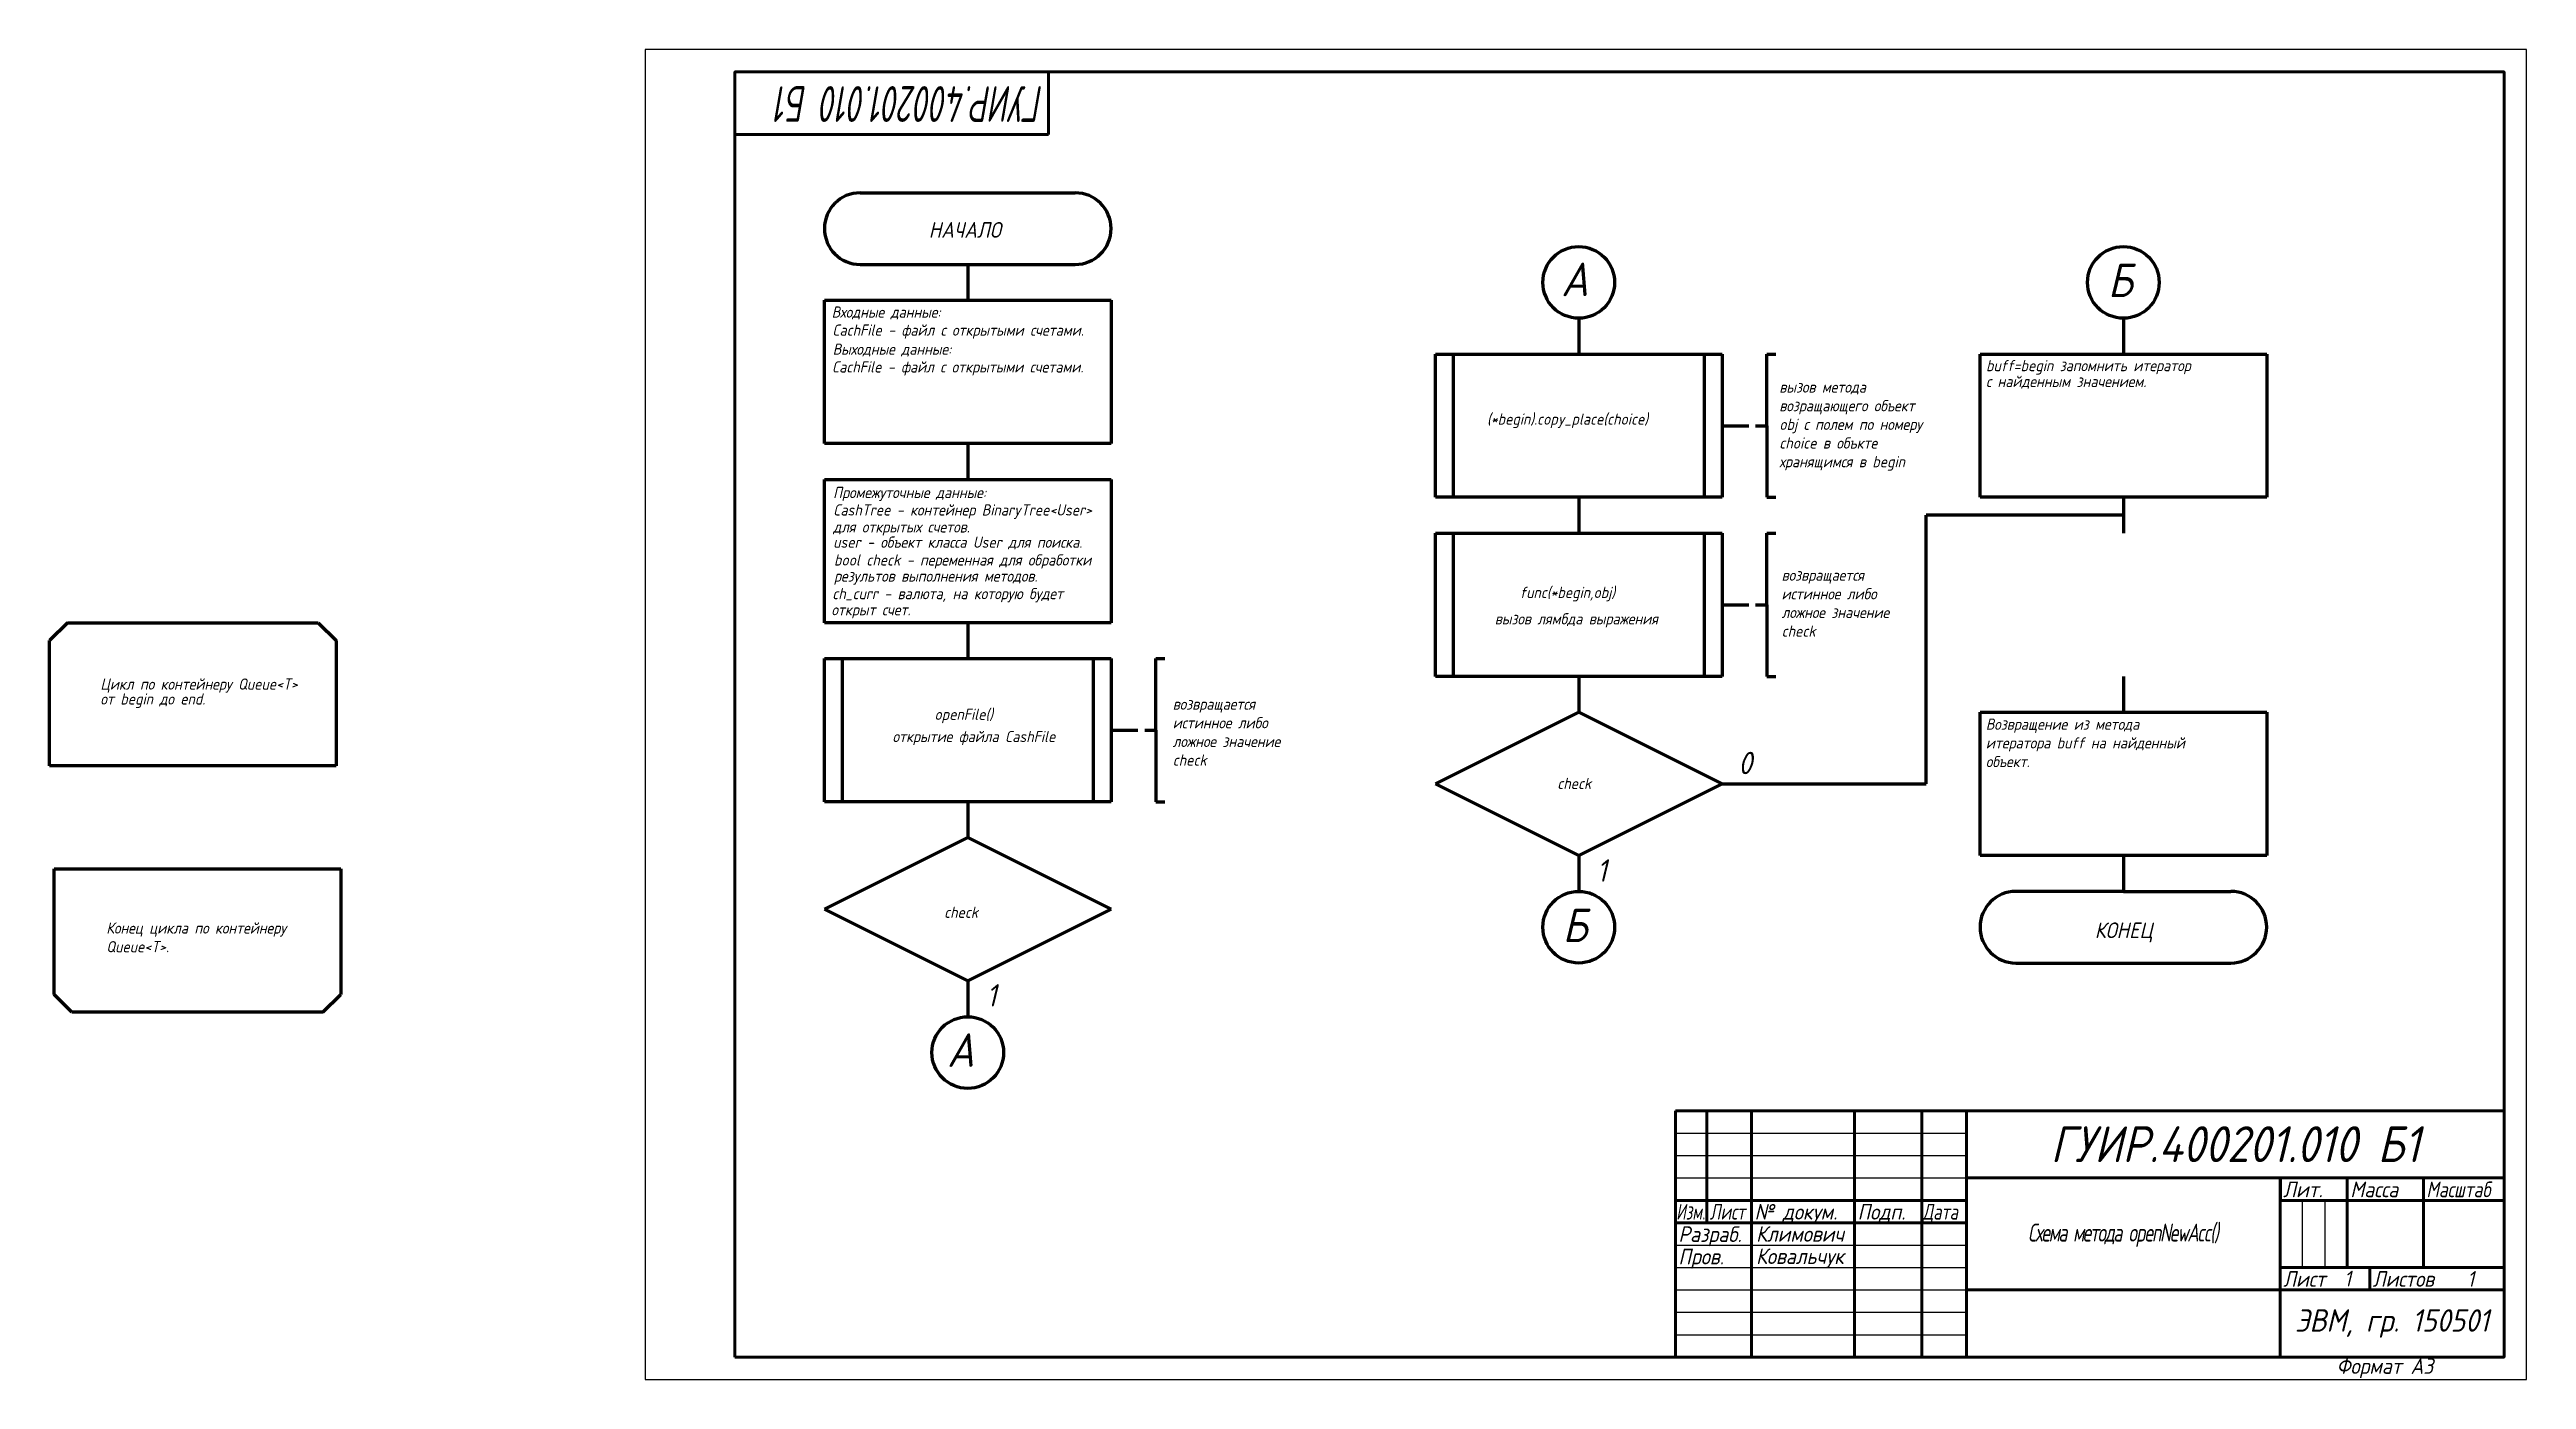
# Model space of a CAD drawing. Header units: millimetres. Extents: x -133 to 420, y 0 to 297.
import ezdxf

# ---------------------------------------------------------------- set-up
doc = ezdxf.new("R2010")
doc.units = ezdxf.units.MM
doc.header["$LTSCALE"] = 0.5
doc.linetypes.add('ACAD_ISO02W100', pattern=[15, 12, -3])
doc.layers.get('0').update_dxf_attribs({"lineweight": 80})
doc.layers.add('4-текст', color=7, linetype='Continuous', true_color=0x00ad00)
doc.styles.get("Standard").update_dxf_attribs({"font": 'isocpeui.ttf', "width": 0.9})

msp = doc.modelspace()

# ---------------------------------------------------------------- linework, layer by layer
at = {"lineweight": 60}
for p, q in [((90, 278), (90, 292)), ((20, 278), (90, 278)), ((415, 60), (230, 60)), ((230, 5), (230, 60)), ((237, 60), (237, 35)), ((247, 5), (247, 60)), ((270, 60), (270, 5)), ((285, 5), (285, 60)), ((295, 60), (295, 5)), ((295, 45), (415, 45)), ((365, 5), (365, 45)), ((380, 45), (380, 25)), ((397, 25), (397, 45)), ((230, 40), (295, 40)), ((365, 40), (415, 40)), ((230, 35), (295, 35)), ((365, 25), (415, 25)), ((385, 20), (385, 25)), ((295, 20), (415, 20))]:
    msp.add_line(p, q, dxfattribs=at)
for p, q in [((48, 265), (96, 265)), ((48, 249), (96, 249)), ((72, 249), (72, 241)), ((40, 209), (40, 241)), ((40, 241), (72, 241)), ((72, 241), (104, 241)), ((104, 241), (104, 209)), ((208.4, 237), (208.4, 229)), ((330, 237), (330, 229)), ((176.4, 197), (176.4, 229)), ((176.4, 229), (208.4, 229)), ((180.4, 229), (180.4, 197)), ((208.4, 229), (240.4, 229)), ((236.4, 229), (236.4, 197)), ((240.4, 229), (240.4, 197)), ((250.4, 213), (250.4, 229)), ((250.4, 229), (252.4, 229)), ((298, 197), (298, 229)), ((298, 229), (330, 229)), ((330, 229), (362, 229)), ((362, 229), (362, 197)), ((250.4, 213), (250.4, 197)), ((104, 209), (40, 209)), ((72, 209), (72, 201)), ((40, 169), (40, 201)), ((40, 201), (72, 201)), ((72, 201), (104, 201)), ((104, 201), (104, 169)), ((240.4, 197), (176.4, 197)), ((208.4, 197), (208.4, 189)), ((250.4, 197), (252.4, 197)), ((362, 197), (298, 197)), ((330, 197), (330, 189)), ((176.4, 157), (176.4, 189)), ((176.4, 189), (208.4, 189)), ((180.4, 189), (180.4, 157)), ((208.4, 189), (240.4, 189)), ((236.4, 189), (236.4, 157)), ((240.4, 189), (240.4, 157)), ((250.4, 173), (250.4, 189)), ((250.4, 189), (252.4, 189)), ((330, 193), (286, 193)), ((286, 133), (286, 193)), ((250.4, 173), (250.4, 157)), ((-129, 169), (-133, 165)), ((-129, 169), (-101, 169)), ((-101, 169), (-73, 169)), ((-73, 169), (-69, 165)), ((104, 169), (40, 169)), ((72, 169), (72, 161)), ((-133, 137), (-133, 165)), ((-69, 165), (-69, 137)), ((40, 129), (40, 161)), ((40, 161), (72, 161)), ((40, 129), (40, 161)), ((40, 161), (72, 161)), ((44, 161), (44, 129)), ((72, 161), (104, 161)), ((72, 161), (104, 161)), ((100, 161), (100, 129)), ((104, 161), (104, 129)), ((104, 161), (104, 129)), ((114, 145), (114, 161)), ((114, 161), (116, 161)), ((240.4, 157), (176.4, 157)), ((208.4, 157), (208.4, 149)), ((250.4, 157), (252.4, 157)), ((330, 157), (330, 149)), ((114, 145), (114, 129)), ((176.4, 133), (208.4, 149)), ((208.4, 149), (240.4, 133)), ((298, 117), (298, 149)), ((298, 149), (330, 149)), ((330, 149), (362, 149)), ((362, 149), (362, 117)), ((-69, 137), (-133, 137)), ((208.4, 117), (176.4, 133)), ((240.4, 133), (208.4, 117)), ((240.4, 133), (286, 133)), ((104, 129), (40, 129)), ((104, 129), (40, 129)), ((72, 129), (72, 121)), ((114, 129), (116, 129)), ((40, 105), (72, 121)), ((72, 121), (104, 105)), ((208.4, 117), (208.4, 109)), ((362, 117), (298, 117)), ((330, 117), (330, 109)), ((-132, 114), (-68, 114)), ((-132, 86), (-132, 114)), ((-68, 114), (-68, 86)), ((330, 109), (306, 109)), ((330, 109), (354, 109)), ((72, 89), (40, 105)), ((104, 105), (72, 89)), ((72, 89), (72, 81)), ((306, 93), (354, 93)), ((-128, 82), (-132, 86)), ((-72, 82), (-68, 86)), ((-100, 82), (-128, 82)), ((-72, 82), (-100, 82)), ((365, 45), (365, 40))]:
    msp.add_line(p, q)
at = {"linetype": 'ACAD_ISO02W100'}
for p, q in [((240.4, 213), (250.4, 213)), ((240.4, 173), (250.4, 173)), ((104, 145), (114, 145))]:
    msp.add_line(p, q, dxfattribs=at)
at = {"lineweight": -3}
for p, q in [((230, 55), (295, 55)), ((230, 50), (295, 50)), ((230, 45), (295, 45)), ((370, 25), (370, 40)), ((375, 40), (375, 25)), ((230, 30), (295, 30)), ((230, 25), (295, 25)), ((230, 20), (295, 20)), ((230, 15), (295, 15)), ((230, 10), (295, 10))]:
    msp.add_line(p, q, dxfattribs=at)
msp.add_lwpolyline([(0, 0), (420, 0), (420, 297), (0, 297)], close=True, dxfattribs=at)
at = {"lineweight": 60}
msp.add_lwpolyline([(20, 5), (415, 5), (415, 292), (20, 292)], close=True, dxfattribs=at)
for centre in [(208.4, 245), (330, 245), (208.4, 101), (72, 73)]:
    msp.add_circle(centre, 8)
for centre, start, end in [((48, 257), 90, 270), ((96, 257), 270, 90), ((306, 101), 90, 270), ((354, 101), 270, 90)]:
    msp.add_arc(centre, 8, start, end)

# ---------------------------------------------------------------- texts
at = {"width": 0.65}
msp.add_text('ГУИР.400201.010 Б1', height=8, rotation=180, dxfattribs=at).set_placement((88.97, 288.83))
at = {"lineweight": 5, "width": 0.9}
for s, height, p in [('НАЧАЛО', 3.5, (63.28, 254.97)), ('Входные данные:', 2.5, (41.62, 237.12)), ('CachFile - файл с открытыми счетами.', 2.5, (41.76, 233.1)), ('CachFile - файл с открытыми счетами.', 2.5, (41.68, 224.87)), ('Выходные данные:', 2.5, (41.85, 228.84)), ('buff=begin запомнить итератор', 2.5, (299.35, 225.16)), ('вызов метода', 2.5, (253.19, 220.38)), ('с найденным значением.', 2.5, (299.35, 221.63)), ('(*begin).copy_place(choice)', 2.5, (187.94, 213.23)), ('возращающего объект', 2.5, (253.19, 216.21)), ('choice в объкте ', 2.5, (253.19, 207.88)), ('obj с полем по номеру ', 2.5, (253.19, 212.05)), ('хранящимся в begin', 2.5, (253.19, 203.71)), ('Промежуточные данные:', 2.5, (41.95, 196.83)), ('CashTree - контейнер BinaryTree<User>', 2.5, (41.95, 192.93)), ('для открытых счетов.', 2.5, (41.95, 189.14)), ('user - объект класса User для поиска.', 2.5, (41.95, 185.74)), ('bool check - переменная для обработки ', 2.5, (42.14, 181.76)), ('результов выполнения методов.', 2.5, (42.14, 178.17)), ('func(*begin,obj)', 2.5, (195.24, 174.52)), ('возвращается', 2.5, (253.71, 178.38)), ('открыт счет.', 2.5, (41.57, 170.65)), ('ch_curr - валюта, на которую будет', 2.5, (41.76, 174.24)), ('ложное значение', 2.5, (253.71, 170.05)), ('истинное либо', 2.5, (253.71, 174.21)), ('вызов лямбда выражения', 2.5, (189.67, 168.62)), ('check', 2.5, (253.71, 165.88)), ('Цикл по контейнеру Queue<T>', 2.5, (-121.64, 154.05)), ('от begin до end.', 2.5, (-121.64, 150.72)), ('openFile()', 2.5, (64.56, 147.29)), ('возвращается', 2.5, (117.76, 149.58)), ('открытие файла CashFile', 2.5, (55.22, 142.34)), ('истинное либо', 2.5, (117.76, 145.41)), ('Возвращение из метода', 2.5, (299.3, 145.08)), ('ложное значение', 2.5, (117.76, 141.24)), ('check', 2.5, (117.76, 137.08)), ('0', 5, (244.02, 135.17)), ('объект.', 2.5, (299.3, 136.74)), ('итератора buff на найденный', 2.5, (299.3, 140.91)), ('check', 2.5, (203.62, 131.86)), ('1', 5, (212.43, 111.17)), ('check', 2.5, (66.73, 103.08)), ('Конец цикла по контейнеру', 2.5, (-120.33, 99.57)), ('КОНЕЦ', 3.5, (323.62, 98.56)), ('Queue<T>.', 2.5, (-120.33, 95.4)), ('1', 5, (76.18, 83.29)), ('1', 3.5, (379.28, 20.79)), ('1', 3.5, (406.76, 20.72))]:
    msp.add_text(s, height=height, dxfattribs=at).set_placement(p)
at = {"width": 0.9}
for s, p in [('А', (204.48, 241.92)), ('Б', (326.54, 241.72)), ('Б', (204.8, 97.67)), ('А', (67.39, 69.81))]:
    msp.add_text(s, height=7.5, dxfattribs=at).set_placement(p)
at = {"lineweight": -3, "width": 0.9}
msp.add_text('Формат А3', height=3.5, dxfattribs=at).set_placement((377.6, 1.25))
at = {"insert": (355, 52.55), "char_height": 8, "attachment_point": 5, "line_spacing_factor": 1.2}
msp.add_mtext_dynamic_manual_height_columns('ГУИР.400201.010 Б1', width=119, gutter_width=25, heights=[14], dxfattribs=at)
at = {"layer": '4-текст', "color": 0, "lineweight": -3}
for s, width, p in [('Изм.', 0.7, (230.17, 35.7)), ('Лист', 0.75, (237.67, 35.7)), ('№ докум.', 0.9, (247.67, 35.7)), ('Подп.', 0.9, (270.67, 35.7)), ('Дата', 0.75, (285.17, 35.7)), ('Лит.', 0.9, (365.67, 40.7)), ('Масса', 0.9, (380.67, 40.7)), ('Масштаб', 0.8, (397.67, 40.7)), ('Разраб.', 0.9, (230.67, 30.7)), ('Пров.', 0.9, (230.67, 25.7)), ('Лист', 0.9, (365.67, 20.7)), ('Листов', 0.9, (385.67, 20.7))]:
    msp.add_text(s, height=3.5, dxfattribs=dict(at, width=width)).set_placement(p)
at = {"layer": '4-текст', "color": 0}
for s, width, heights, insert, char_height, attachment_point, line_spacing_factor in [('Климович', 21.5, [4.06], (248, 32.5), 3.5, 4, 1.2), ('{\\W0.72;\\T0.85;Схема метода openNewAcc()}', 69, [0], (329.94, 32.2), 4, 5, 0.864), ('Ковальчук', 21.5, [4.06], (248, 27.05), 3.5, 4, 1.2), ('ЭВМ, гр. 150501', 49, [14], (390, 12.5), 5, 5, 1.2)]:
    msp.add_mtext_dynamic_manual_height_columns(s, width=width, gutter_width=25, heights=heights, dxfattribs=dict(at, insert=insert, char_height=char_height, attachment_point=attachment_point, line_spacing_factor=line_spacing_factor))

doc.saveas('drawing.dxf')
